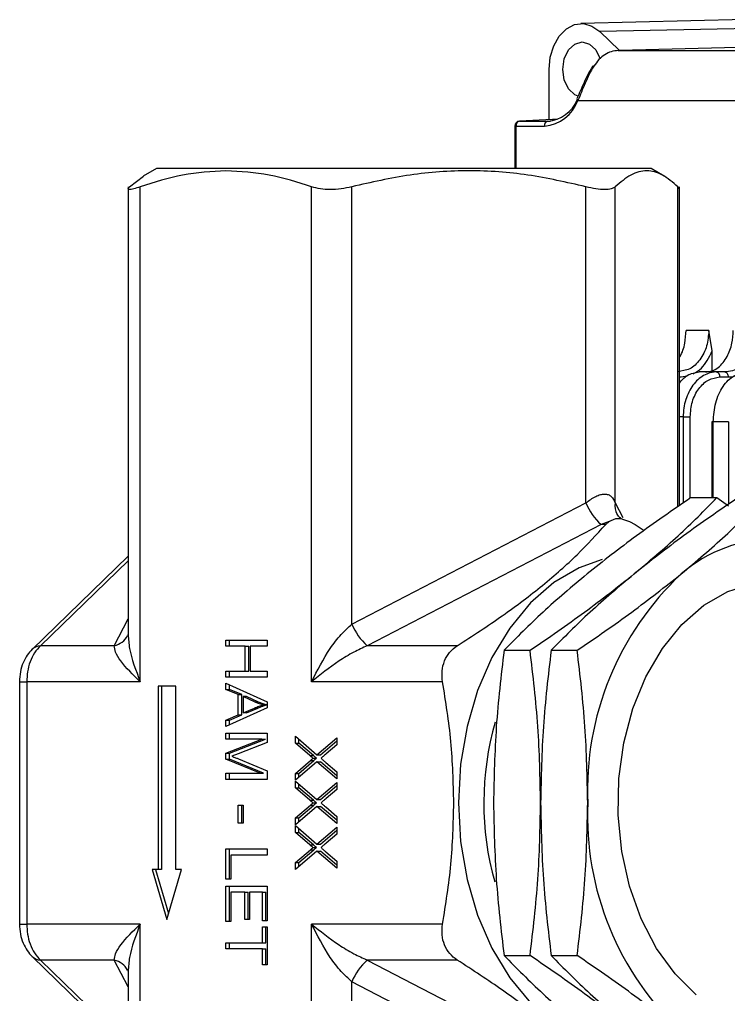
# Model space of a CAD drawing. Header units: millimetres. Extents: x 15 to 1184, y 5 to 836.
# Drawn here: x 166.94 to 175.46, y 711.06 to 722.77 of the extents above; entities that cross this region are included whole.
import ezdxf

# ---------------------------------------------------------------- set-up
doc = ezdxf.new("R2010")
doc.units = ezdxf.units.MM

msp = doc.modelspace()

# ---------------------------------------------------------------- linework, layer by layer
at = {"color": 7, "linetype": 'Continuous', "lineweight": 25}
for p, q in [((175.669, 722.773), (173.689, 722.724)), ((175.915, 722.67), (173.916, 722.629)), ((173.916, 722.629), (174.152, 722.401)), ((174.14, 722.401), (174.135, 722.4)), ((174.135, 722.4), (179.705, 722.4)), ((174.162, 722.401), (174.14, 722.401)), ((175.911, 722.444), (174.152, 722.401)), ((174.152, 722.401), (174.163, 722.401)), ((173.306, 721.57), (173.306, 722.174)), ((173.653, 721.8), (179.353, 721.8)), ((173.347, 721.572), (172.95, 721.552)), ((173.349, 721.572), (172.951, 721.552)), ((172.951, 721.552), (173.292, 721.552)), ((173.402, 721.572), (173.349, 721.572)), ((172.893, 721.492), (172.893, 720.985)), ((172.91, 721.492), (173.251, 721.492)), ((168.591, 720.985), (168.432, 720.893)), ((169.461, 720.985), (168.591, 720.985)), ((174.531, 720.985), (169.461, 720.985)), ((174.689, 720.893), (174.531, 720.985)), ((168.267, 720.764), (168.434, 720.89)), ((168.25, 720.765), (168.25, 715.385)), ((168.396, 714.82), (168.396, 720.764)), ((170.454, 714.82), (170.454, 720.764)), ((170.937, 715.512), (170.937, 720.764)), ((173.748, 716.967), (173.748, 720.764)), ((174.101, 716.967), (174.101, 720.764)), ((174.871, 720.739), (174.854, 720.764)), ((174.871, 716.933), (174.871, 720.765)), ((175.226, 719.04), (174.953, 719.04)), ((175.266, 718.794), (175.226, 719.04)), ((175.266, 718.555), (175.266, 718.794)), ((174.924, 718.559), (174.852, 718.54)), ((175.317, 718.54), (175.108, 718.54)), ((175.317, 718.54), (175.237, 718.529)), ((175.418, 718.54), (175.317, 718.54)), ((175.357, 718.48), (175.458, 718.48)), ((175.261, 717.94), (175.261, 717.031)), ((175.462, 717.94), (175.277, 717.94)), ((170.937, 715.512), (173.748, 716.967)), ((175.01, 717.031), (175.323, 717.031)), ((175.323, 717.031), (175.462, 716.934)), ((174.028, 716.744), (173.931, 716.708)), ((173.986, 716.708), (174.028, 716.744)), ((174.271, 716.744), (174.339, 716.708)), ((173.931, 716.708), (171.121, 715.253)), ((173.986, 716.708), (173.931, 716.708)), ((174.339, 716.708), (174.447, 716.636)), ((168.25, 716.328), (167.095, 715.208)), ((169.425, 715.248), (169.425, 715.321)), ((169.425, 715.321), (169.92, 715.321)), ((169.468, 715.248), (169.468, 715.321)), ((169.92, 715.321), (169.92, 715.248)), ((168.083, 715.253), (167.198, 715.253)), ((169.657, 715.248), (169.425, 715.248)), ((169.657, 714.948), (169.657, 715.248)), ((169.657, 715.248), (169.699, 715.248)), ((169.699, 714.948), (169.699, 715.248)), ((169.714, 715.248), (169.714, 714.948)), ((169.92, 715.248), (169.714, 715.248)), ((172.204, 715.253), (171.121, 715.253)), ((172.765, 715.198), (173.078, 715.198)), ((173.331, 715.198), (173.644, 715.198)), ((169.425, 714.948), (169.657, 714.948)), ((169.425, 714.875), (169.425, 714.948)), ((169.92, 714.875), (169.425, 714.875)), ((169.468, 714.875), (169.468, 714.948)), ((169.657, 714.948), (169.699, 714.948)), ((169.714, 714.948), (169.92, 714.948)), ((169.92, 714.948), (169.92, 714.875)), ((166.945, 714.82), (166.945, 711.91)), ((167.032, 714.82), (167.032, 711.91)), ((168.396, 714.82), (167.032, 714.82)), ((168.821, 714.765), (168.609, 714.765)), ((168.609, 714.765), (168.609, 712.565)), ((168.651, 714.765), (168.651, 712.565)), ((168.821, 712.565), (168.821, 714.765)), ((169.425, 714.727), (169.425, 714.803)), ((169.425, 714.803), (169.92, 714.579)), ((169.468, 714.727), (169.468, 714.783)), ((172.027, 714.82), (170.454, 714.82)), ((169.573, 714.666), (169.425, 714.727)), ((169.425, 714.727), (169.468, 714.727)), ((169.615, 714.666), (169.468, 714.727)), ((169.573, 714.421), (169.573, 714.666)), ((169.573, 714.666), (169.615, 714.666)), ((169.615, 714.421), (169.615, 714.666)), ((169.631, 714.642), (169.631, 714.445)), ((169.775, 714.576), (169.631, 714.642)), ((169.673, 714.642), (169.631, 714.642)), ((169.817, 714.576), (169.673, 714.642)), ((169.92, 714.508), (169.425, 714.284)), ((169.631, 714.445), (169.767, 714.504)), ((169.673, 714.445), (169.809, 714.504)), ((169.809, 714.504), (169.767, 714.504)), ((169.817, 714.576), (169.775, 714.576)), ((169.911, 714.543), (169.869, 714.543)), ((169.92, 714.579), (169.92, 714.508)), ((169.425, 714.36), (169.573, 714.421)), ((169.468, 714.36), (169.615, 714.421)), ((169.573, 714.421), (169.615, 714.421)), ((169.673, 714.445), (169.631, 714.445)), ((169.425, 714.284), (169.425, 714.36)), ((169.425, 714.36), (169.468, 714.36)), ((169.468, 714.304), (169.468, 714.36)), ((169.425, 714.13), (169.425, 714.203)), ((169.425, 714.203), (169.92, 714.203)), ((169.468, 714.13), (169.468, 714.203)), ((169.92, 714.203), (169.92, 714.089)), ((170.26, 714.081), (170.26, 714.165)), ((170.26, 714.165), (170.518, 713.942)), ((169.857, 714.13), (169.425, 714.13)), ((169.425, 713.963), (169.857, 714.13)), ((169.468, 713.963), (169.9, 714.13)), ((169.92, 714.089), (169.57, 713.953)), ((169.857, 714.13), (169.9, 714.13)), ((170.432, 713.933), (170.26, 714.081)), ((170.26, 714.081), (170.302, 714.081)), ((170.302, 714.081), (170.302, 714.128)), ((170.475, 713.933), (170.302, 714.081)), ((170.518, 713.942), (170.755, 714.146)), ((170.56, 713.942), (170.755, 714.11)), ((170.755, 714.063), (170.627, 713.953)), ((170.755, 714.146), (170.755, 714.063)), ((169.425, 713.889), (169.425, 713.963)), ((169.425, 713.963), (169.468, 713.963)), ((169.468, 713.889), (169.468, 713.963)), ((169.57, 713.953), (169.496, 713.925)), ((170.432, 713.933), (170.475, 713.933)), ((170.518, 713.942), (170.56, 713.942)), ((169.834, 713.721), (169.425, 713.889)), ((169.425, 713.889), (169.468, 713.889)), ((169.876, 713.721), (169.468, 713.889)), ((169.576, 713.894), (169.92, 713.751)), ((170.26, 713.72), (170.439, 713.875)), ((170.517, 713.859), (170.26, 713.637)), ((170.302, 713.72), (170.482, 713.875)), ((170.439, 713.875), (170.482, 713.875)), ((170.469, 713.901), (170.512, 713.901)), ((170.755, 713.655), (170.517, 713.859)), ((170.517, 713.859), (170.56, 713.859)), ((170.755, 713.692), (170.56, 713.859)), ((170.623, 713.852), (170.755, 713.739)), ((169.425, 713.721), (169.834, 713.721)), ((169.425, 713.648), (169.425, 713.721)), ((169.468, 713.648), (169.468, 713.721)), ((169.834, 713.721), (169.876, 713.721)), ((169.92, 713.751), (169.92, 713.648)), ((170.26, 713.637), (170.26, 713.72)), ((170.26, 713.72), (170.302, 713.72)), ((170.302, 713.674), (170.302, 713.72)), ((170.755, 713.739), (170.755, 713.655)), ((169.92, 713.648), (169.425, 713.648)), ((170.26, 713.545), (170.26, 713.628)), ((170.26, 713.628), (170.518, 713.406)), ((170.302, 713.545), (170.302, 713.592)), ((170.518, 713.406), (170.755, 713.61)), ((170.56, 713.406), (170.755, 713.573)), ((170.755, 713.61), (170.755, 713.527)), ((170.432, 713.396), (170.26, 713.545)), ((170.26, 713.545), (170.302, 713.545)), ((170.475, 713.396), (170.302, 713.545)), ((170.755, 713.527), (170.627, 713.417)), ((169.573, 713.121), (169.573, 713.339)), ((169.573, 713.339), (169.631, 713.339)), ((169.615, 713.121), (169.615, 713.339)), ((169.631, 713.339), (169.631, 713.121)), ((170.26, 713.184), (170.439, 713.339)), ((170.302, 713.184), (170.482, 713.339)), ((170.432, 713.396), (170.475, 713.396)), ((170.439, 713.339), (170.482, 713.339)), ((170.469, 713.365), (170.512, 713.365)), ((170.518, 713.406), (170.56, 713.406)), ((170.517, 713.323), (170.26, 713.101)), ((170.755, 713.119), (170.517, 713.323)), ((170.517, 713.323), (170.56, 713.323)), ((170.755, 713.156), (170.56, 713.323)), ((170.623, 713.316), (170.755, 713.202)), ((169.631, 713.121), (169.573, 713.121)), ((170.26, 713.101), (170.26, 713.184)), ((170.26, 713.184), (170.302, 713.184)), ((170.302, 713.137), (170.302, 713.184)), ((170.755, 713.202), (170.755, 713.119)), ((170.26, 713.009), (170.26, 713.092)), ((170.26, 713.092), (170.518, 712.87)), ((170.432, 712.86), (170.26, 713.009)), ((170.26, 713.009), (170.302, 713.009)), ((170.302, 713.009), (170.302, 713.055)), ((170.475, 712.86), (170.302, 713.009)), ((170.518, 712.87), (170.755, 713.074)), ((170.56, 712.87), (170.755, 713.037)), ((170.755, 712.991), (170.627, 712.88)), ((170.755, 713.074), (170.755, 712.991)), ((170.432, 712.86), (170.475, 712.86)), ((170.518, 712.87), (170.56, 712.87)), ((169.425, 712.448), (169.425, 712.812)), ((169.425, 712.812), (169.92, 712.812)), ((169.468, 712.448), (169.468, 712.812)), ((169.92, 712.812), (169.92, 712.739)), ((170.26, 712.648), (170.439, 712.802)), ((170.517, 712.787), (170.26, 712.565)), ((170.302, 712.648), (170.482, 712.802)), ((170.439, 712.802), (170.482, 712.802)), ((170.469, 712.828), (170.512, 712.828)), ((170.755, 712.583), (170.517, 712.787)), ((170.517, 712.787), (170.56, 712.787)), ((170.755, 712.619), (170.56, 712.787)), ((170.623, 712.779), (170.755, 712.666)), ((169.483, 712.739), (169.483, 712.448)), ((169.92, 712.739), (169.483, 712.739)), ((170.26, 712.565), (170.26, 712.648)), ((170.26, 712.648), (170.302, 712.648)), ((170.302, 712.601), (170.302, 712.648)), ((170.755, 712.666), (170.755, 712.583)), ((168.538, 712.565), (168.715, 711.965)), ((168.609, 712.565), (168.538, 712.565)), ((168.58, 712.565), (168.736, 712.037)), ((168.651, 712.565), (168.609, 712.565)), ((168.715, 711.965), (168.891, 712.565)), ((168.891, 712.565), (168.821, 712.565)), ((169.483, 712.448), (169.425, 712.448)), ((169.425, 711.939), (169.425, 712.366)), ((169.425, 712.366), (169.92, 712.366)), ((169.468, 711.939), (169.468, 712.366)), ((169.483, 712.293), (169.483, 711.939)), ((169.65, 712.293), (169.483, 712.293)), ((169.65, 711.966), (169.65, 712.293)), ((169.65, 712.293), (169.693, 712.293)), ((169.693, 711.966), (169.693, 712.293)), ((169.708, 712.293), (169.708, 711.966)), ((169.862, 712.293), (169.708, 712.293)), ((169.862, 711.948), (169.862, 712.293)), ((169.862, 712.293), (169.905, 712.293)), ((169.905, 711.948), (169.905, 712.293)), ((169.92, 712.366), (169.92, 711.948)), ((169.483, 711.939), (169.425, 711.939)), ((169.708, 711.966), (169.65, 711.966)), ((169.92, 711.948), (169.862, 711.948)), ((168.396, 711.91), (167.032, 711.91)), ((168.396, 705.965), (168.396, 711.91)), ((169.862, 711.875), (169.92, 711.875)), ((169.862, 711.684), (169.862, 711.875)), ((169.905, 711.684), (169.905, 711.875)), ((169.92, 711.875), (169.92, 711.421)), ((172.027, 711.91), (170.454, 711.91)), ((170.454, 705.965), (170.454, 711.91)), ((169.425, 711.612), (169.425, 711.684)), ((169.425, 711.684), (169.862, 711.684)), ((169.862, 711.612), (169.425, 711.612)), ((169.468, 711.612), (169.468, 711.684)), ((169.862, 711.684), (169.905, 711.684)), ((169.862, 711.421), (169.862, 711.612)), ((169.862, 711.612), (169.905, 711.612)), ((169.905, 711.421), (169.905, 711.612)), ((167.095, 711.521), (168.25, 710.401)), ((168.083, 711.477), (167.198, 711.477)), ((172.204, 711.477), (171.121, 711.477)), ((171.121, 711.477), (173.931, 710.022)), ((172.765, 711.532), (173.078, 711.532)), ((173.331, 711.532), (173.644, 711.532)), ((168.25, 711.344), (168.25, 705.964)), ((169.92, 711.421), (169.862, 711.421)), ((173.748, 709.762), (170.937, 711.217)), ((170.937, 705.965), (170.937, 711.217))]:
    msp.add_line(p, q, dxfattribs=at)
at = {"color": 8, "linetype": 'Continuous', "lineweight": 25}
for p, q in [((174.163, 722.401), (174.14, 722.401)), ((173.292, 721.552), (173.322, 721.554)), ((172.91, 721.492), (172.893, 721.492)), ((172.91, 720.985), (172.91, 721.492)), ((174.854, 716.921), (174.854, 720.764)), ((174.871, 718.48), (174.892, 718.48)), ((174.892, 718.48), (174.963, 718.495)), ((174.916, 718), (174.871, 718)), ((174.916, 718), (174.916, 716.965)), ((175.001, 717.024), (175.001, 718)), ((175.277, 717.031), (175.277, 717.94)), ((175.462, 717.94), (175.462, 716.951)), ((174.101, 716.967), (174.192, 716.793)), ((168.25, 716.273), (167.198, 715.253)), ((168.083, 715.253), (168.25, 715.575)), ((166.945, 714.82), (167.032, 714.82)), ((166.945, 711.91), (167.032, 711.91)), ((167.198, 711.477), (168.25, 710.456)), ((168.25, 711.155), (168.083, 711.477))]:
    msp.add_line(p, q, dxfattribs=at)
at = {"color": 7, "linetype": 'Continuous', "lineweight": 25, "flags": 128}
for points in [[(173.307, 722.174), (173.321, 722.322), (173.363, 722.458), (173.429, 722.574), (173.514, 722.661), (173.613, 722.712), (173.718, 722.724), (173.821, 722.695), (173.916, 722.629)], [(173.654, 721.851), (173.614, 721.869), (173.538, 721.941), (173.488, 722.048), (173.47, 722.174), (173.488, 722.3), (173.538, 722.407), (173.614, 722.479), (173.703, 722.504), (173.792, 722.479), (173.868, 722.407), (173.918, 722.302)], [(174.919, 718), (174.927, 718), (174.937, 718), (174.948, 718), (174.96, 718), (174.971, 718), (174.982, 718), (174.992, 718), (175.001, 718)], [(173.945, 716.287), (173.669, 716.189), (173.365, 716.011), (173.084, 715.767), (172.833, 715.465), (172.619, 715.11), (172.447, 714.713), (172.321, 714.282), (172.244, 713.829), (172.218, 713.365), (172.244, 712.9), (172.321, 712.447), (172.447, 712.016), (172.619, 711.619), (172.833, 711.265), (173.084, 710.962), (173.365, 710.718), (173.669, 710.54), (173.952, 710.44)], [(175.075, 711.061), (174.82, 711.311), (174.597, 711.618), (174.413, 711.972), (174.273, 712.364), (174.18, 712.783), (174.137, 713.218), (174.146, 713.657), (174.205, 714.088), (174.314, 714.5), (174.47, 714.88), (174.667, 715.219), (174.901, 715.508), (175.166, 715.738), (175.454, 715.903), (175.757, 715.999), (176.067, 716.024), (176.376, 715.975), (176.574, 715.905)]]:
    msp.add_lwpolyline(points, dxfattribs=at)
at = {"color": 7, "linetype": 'Continuous', "lineweight": 25}
for centre, radius, start, end in [((173.842, 722.192), 0.0215, 84.4476, 148.6302), ((173.211, 721.961), 0.47, 274.7999, 340.0608), ((173.258, 721.973), 0.421, 274.5372, 337.0102), ((172.953, 721.492), 0.06, 92.8981, 180), ((172.964, 721.5), 0.0544, 103.7916, 187.5544), ((173.305, 721.5), 0.0544, 103.7916, 187.5544), ((175.305, 718.488), 0.0532, 351.0827, 76.6401), ((174.418, 717.247), 0.727, 202.6154, 227.9133), ((176.015, 714.828), 1.707, 48.8939, 131.1061), ((177.332, 713.514), 3.565, 133.1769, 182.4077), ((171.608, 715.792), 0.727, 202.6154, 227.9133), ((176.028, 713.365), 3.506, 163.948, 195.69), ((177.332, 713.215), 3.565, 177.5923, 226.8231), ((171.608, 710.938), 0.727, 132.0867, 157.3846)]:
    msp.add_arc(centre, radius, start, end, dxfattribs=at)
at = {"color": 8, "linetype": 'Continuous', "lineweight": 25}
for centre, radius, start, end in [((173.667, 721.823), 0.0266, 175.9485, 237.8158), ((174.331, 716.935), 0.233, 172.1053, 206.7587), ((168.03, 715.49), 0.243, 282.7638, 331.6087), ((167.208, 715.087), 0.165, 93.5786, 132.1691), ((167.208, 711.642), 0.165, 227.8309, 266.4214), ((168.03, 711.24), 0.243, 28.3913, 77.2362)]:
    msp.add_arc(centre, radius, start, end, dxfattribs=at)
at = {"color": 7, "linetype": 'Continuous', "lineweight": 25}
msp.add_ellipse((174.961, 718.001), major_axis=(0.06, 0.0007), ratio=0.011006, start_param=3.866456, end_param=3.927261, dxfattribs=at)
for points in [[(174.135, 722.4), (174.108, 722.397), (174.053, 722.392), (173.975, 722.353), (173.903, 722.295), (173.864, 722.241), (173.844, 722.214)], [(175.418, 718.54), (175.423, 718.539), (175.434, 718.537), (175.447, 718.523), (175.456, 718.504), (175.458, 718.488), (175.458, 718.48)]]:
    msp.add_open_spline(points, degree=3, dxfattribs=at)
for points, knots in [([(173.824, 722.203), (173.807, 722.174), (173.772, 722.117), (173.726, 722.018), (173.683, 721.918), (173.655, 721.856), (173.641, 721.825)], [0, 0, 0, 0, 0.258916, 0.508649, 0.753835, 1, 1, 1, 1]), ([(173.844, 722.214), (173.825, 722.181), (173.788, 722.118), (173.738, 722.009), (173.694, 721.901), (173.667, 721.834), (173.653, 721.8)], [0, 0, 0, 0, 0.266913, 0.519255, 0.76182, 1, 1, 1, 1]), ([(169.425, 720.956), (169.251, 720.946), (168.904, 720.928), (168.565, 720.818), (168.396, 720.764)], [0, 0, 0, 0, 0.502015, 1, 1, 1, 1]), ([(170.454, 720.764), (170.285, 720.818), (169.946, 720.928), (169.599, 720.946), (169.425, 720.956)], [0, 0, 0, 0, 0.499218, 1, 1, 1, 1]), ([(173.748, 720.764), (173.517, 720.817), (173.056, 720.923), (172.345, 720.972), (171.634, 720.924), (171.169, 720.817), (170.937, 720.764)], [0, 0, 0, 0, 0.249598, 0.498205, 0.749053, 1, 1, 1, 1]), ([(174.854, 720.764), (174.792, 720.817), (174.669, 720.923), (174.479, 720.972), (174.288, 720.924), (174.163, 720.817), (174.101, 720.764)], [0, 0, 0, 0, 0.2495978, 0.4982048, 0.7490534, 1, 1, 1, 1]), ([(168.396, 720.764), (168.368, 720.755), (168.311, 720.736), (168.262, 720.728), (168.243, 720.736), (168.259, 720.754), (168.267, 720.764)], [0, 0, 0, 0, 0.253391, 0.499222, 0.74581, 1, 1, 1, 1]), ([(170.937, 720.764), (170.894, 720.755), (170.809, 720.736), (170.677, 720.728), (170.553, 720.736), (170.487, 720.754), (170.454, 720.764)], [0, 0, 0, 0, 0.253391, 0.499222, 0.74581, 1, 1, 1, 1]), ([(174.101, 720.764), (174.087, 720.755), (174.058, 720.736), (173.976, 720.728), (173.871, 720.736), (173.789, 720.754), (173.748, 720.764)], [0, 0, 0, 0, 0.253391, 0.499222, 0.74581, 1, 1, 1, 1]), ([(174.871, 718.714), (174.874, 718.718), (174.906, 718.765), (174.942, 718.876), (174.949, 718.988), (174.953, 719.04)], [0, 0, 0, 0, 0.04844, 0.561541, 1, 1, 1, 1]), ([(175.185, 718.54), (175.212, 718.543), (175.264, 718.548), (175.337, 718.59), (175.398, 718.65), (175.459, 718.743), (175.509, 718.875), (175.515, 718.988), (175.518, 719.04)], [0, 0, 0, 0, 0.155093, 0.301648, 0.439662, 0.569133, 0.801465, 1, 1, 1, 1]), ([(175.791, 719.04), (175.788, 718.988), (175.78, 718.875), (175.724, 718.743), (175.655, 718.65), (175.588, 718.59), (175.507, 718.548), (175.448, 718.543), (175.418, 718.54)], [0, 0, 0, 0, 0.19848, 0.430795, 0.56027, 0.698297, 0.844875, 1, 1, 1, 1]), ([(175.458, 718.48), (175.497, 718.484), (175.574, 718.492), (175.682, 718.56), (175.773, 718.66), (175.813, 718.751), (175.832, 718.794)], [0, 0, 0, 0, 0.248315, 0.498206, 0.759761, 1, 1, 1, 1]), ([(174.871, 718.406), (174.902, 718.441), (174.971, 718.521), (175.059, 718.533), (175.108, 718.54)], [0, 0, 0, 0, 0.442389, 1, 1, 1, 1]), ([(175.001, 718), (175.007, 718.063), (175.017, 718.188), (175.1, 718.347), (175.217, 718.458), (175.311, 718.473), (175.357, 718.48)], [0, 0, 0, 0, 0.249558, 0.499817, 0.750166, 1, 1, 1, 1]), ([(175.277, 717.94), (175.283, 718.019), (175.295, 718.176), (175.39, 718.374), (175.524, 718.513), (175.631, 718.531), (175.684, 718.54)], [0, 0, 0, 0, 0.250057, 0.49986, 0.749505, 1, 1, 1, 1]), ([(175.277, 717.94), (175.273, 717.94), (175.264, 717.94), (175.259, 717.94), (175.261, 717.94), (175.261, 717.94)], [0, 0, 0, 0, 0.493601, 0.987203, 1, 1, 1, 1]), ([(173.748, 716.967), (173.787, 716.997), (173.844, 717.04), (173.922, 717.069), (173.973, 717.077), (174.018, 717.069), (174.069, 717.04), (174.088, 716.997), (174.101, 716.967)], [0, 0, 0, 0, 0.262086, 0.383904, 0.5, 0.616083, 0.737914, 1, 1, 1, 1]), ([(175.01, 717.031), (174.788, 716.878), (174.344, 716.575), (173.955, 716.267), (173.762, 716.114)], [0, 0, 0, 0, 0.502219, 1, 1, 1, 1]), ([(175.576, 717.031), (175.353, 716.878), (174.91, 716.575), (174.521, 716.267), (174.327, 716.114)], [0, 0, 0, 0, 0.5022194, 1, 1, 1, 1]), ([(174.327, 716.114), (174.508, 716.267), (174.873, 716.575), (175.173, 716.878), (175.323, 717.031)], [0, 0, 0, 0, 0.497781, 1, 1, 1, 1]), ([(174.893, 716.114), (175.074, 716.267), (175.438, 716.575), (175.738, 716.878), (175.889, 717.031)], [0, 0, 0, 0, 0.497781, 1, 1, 1, 1]), ([(174.028, 716.744), (174.062, 716.763), (174.129, 716.802), (174.224, 716.763), (174.271, 716.744)], [0, 0, 0, 0, 0.500701, 1, 1, 1, 1]), ([(174.171, 716.782), (174.166, 716.785), (174.149, 716.792), (174.134, 716.816), (174.124, 716.831)], [0, 0, 0, 0, 0.367968, 1, 1, 1, 1]), ([(172.204, 715.253), (172.388, 715.372), (172.755, 715.611), (173.24, 715.979), (173.657, 716.347), (173.876, 716.587), (173.986, 716.708)], [0, 0, 0, 0, 0.249598, 0.498205, 0.749053, 1, 1, 1, 1]), ([(173.762, 716.114), (173.58, 715.961), (173.216, 715.654), (172.916, 715.35), (172.765, 715.198)], [0, 0, 0, 0, 0.497781, 1, 1, 1, 1]), ([(173.078, 715.198), (173.301, 715.35), (173.744, 715.654), (174.133, 715.961), (174.327, 716.114)], [0, 0, 0, 0, 0.502219, 1, 1, 1, 1]), ([(174.327, 716.114), (174.146, 715.961), (173.782, 715.654), (173.482, 715.35), (173.331, 715.198)], [0, 0, 0, 0, 0.497781, 1, 1, 1, 1]), ([(173.644, 715.198), (173.867, 715.35), (174.31, 715.654), (174.699, 715.961), (174.893, 716.114)], [0, 0, 0, 0, 0.502219, 1, 1, 1, 1]), ([(170.454, 714.82), (170.522, 714.955), (170.621, 715.151), (170.798, 715.383), (170.894, 715.472), (170.937, 715.512)], [0, 0, 0, 0, 0.547893, 0.794391, 1, 1, 1, 1]), ([(168.25, 715.391), (168.25, 715.392), (168.251, 715.396), (168.247, 715.384), (168.243, 715.374)], [0, 0, 0, 0, 0.193212, 1, 1, 1, 1]), ([(167.097, 715.21), (167.076, 715.187), (167.033, 715.14), (166.985, 715.047), (166.951, 714.938), (166.947, 714.86), (166.945, 714.82)], [0, 0, 0, 0, 0.226543, 0.469083, 0.726914, 1, 1, 1, 1]), ([(167.198, 715.253), (167.172, 715.226), (167.122, 715.173), (167.07, 715.062), (167.038, 714.943), (167.034, 714.86), (167.032, 714.82)], [0, 0, 0, 0, 0.269305, 0.525717, 0.769269, 1, 1, 1, 1]), ([(168.396, 714.82), (168.309, 714.904), (168.183, 715.026), (168.093, 715.172), (168.086, 715.227), (168.083, 715.253)], [0, 0, 0, 0, 0.547893, 0.794391, 1, 1, 1, 1]), ([(171.121, 715.253), (171.067, 715.227), (170.947, 715.172), (170.708, 715.026), (170.558, 714.904), (170.454, 714.82)], [0, 0, 0, 0, 0.205609, 0.452107, 1, 1, 1, 1]), ([(172.027, 714.82), (172.022, 714.863), (172.014, 714.95), (172.046, 715.072), (172.107, 715.179), (172.171, 715.228), (172.204, 715.253)], [0, 0, 0, 0, 0.253391, 0.499222, 0.74581, 1, 1, 1, 1]), ([(172.765, 715.198), (172.729, 714.893), (172.658, 714.286), (172.645, 713.671), (172.639, 713.365)], [0, 0, 0, 0, 0.502219, 1, 1, 1, 1]), ([(173.205, 713.365), (173.198, 713.671), (173.186, 714.286), (173.114, 714.893), (173.078, 715.198)], [0, 0, 0, 0, 0.497781, 1, 1, 1, 1]), ([(173.331, 715.198), (173.295, 714.893), (173.223, 714.286), (173.211, 713.671), (173.205, 713.365)], [0, 0, 0, 0, 0.502219, 1, 1, 1, 1]), ([(173.77, 713.365), (173.764, 713.671), (173.752, 714.286), (173.68, 714.893), (173.644, 715.198)], [0, 0, 0, 0, 0.497781, 1, 1, 1, 1]), ([(172.162, 713.365), (172.156, 713.611), (172.143, 714.102), (172.065, 714.581), (172.027, 714.82)], [0, 0, 0, 0, 0.502062, 1, 1, 1, 1]), ([(169.767, 714.504), (169.786, 714.512), (169.819, 714.526), (169.854, 714.538), (169.869, 714.543)], [0, 0, 0, 0, 0.560012, 1, 1, 1, 1]), ([(169.869, 714.543), (169.851, 714.548), (169.819, 714.557), (169.788, 714.57), (169.775, 714.576)], [0, 0, 0, 0, 0.559989, 1, 1, 1, 1]), ([(169.809, 714.504), (169.828, 714.512), (169.862, 714.526), (169.896, 714.538), (169.911, 714.543)], [0, 0, 0, 0, 0.560012, 1, 1, 1, 1]), ([(169.911, 714.543), (169.893, 714.548), (169.862, 714.557), (169.831, 714.57), (169.817, 714.576)], [0, 0, 0, 0, 0.559989, 1, 1, 1, 1]), ([(169.496, 713.925), (169.511, 713.919), (169.538, 713.909), (169.564, 713.898), (169.576, 713.894)], [0, 0, 0, 0, 0.559995, 1, 1, 1, 1]), ([(170.469, 713.901), (170.462, 713.907), (170.45, 713.917), (170.438, 713.928), (170.432, 713.933)], [0, 0, 0, 0, 0.56001, 1, 1, 1, 1]), ([(170.512, 713.901), (170.505, 713.907), (170.493, 713.917), (170.48, 713.928), (170.475, 713.933)], [0, 0, 0, 0, 0.56001, 1, 1, 1, 1]), ([(170.627, 713.953), (170.616, 713.944), (170.595, 713.926), (170.575, 713.909), (170.567, 713.902)], [0, 0, 0, 0, 0.56, 1, 1, 1, 1]), ([(170.439, 713.875), (170.445, 713.88), (170.455, 713.889), (170.465, 713.897), (170.469, 713.901)], [0, 0, 0, 0, 0.56, 1, 1, 1, 1]), ([(170.482, 713.875), (170.487, 713.88), (170.497, 713.889), (170.507, 713.897), (170.512, 713.901)], [0, 0, 0, 0, 0.56, 1, 1, 1, 1]), ([(170.567, 713.902), (170.577, 713.892), (170.596, 713.875), (170.614, 713.859), (170.623, 713.852)], [0, 0, 0, 0, 0.559996, 1, 1, 1, 1]), ([(170.469, 713.365), (170.462, 713.37), (170.45, 713.381), (170.438, 713.392), (170.432, 713.396)], [0, 0, 0, 0, 0.56001, 1, 1, 1, 1]), ([(170.439, 713.339), (170.445, 713.344), (170.455, 713.352), (170.465, 713.361), (170.469, 713.365)], [0, 0, 0, 0, 0.56, 1, 1, 1, 1]), ([(170.512, 713.365), (170.505, 713.37), (170.493, 713.381), (170.48, 713.392), (170.475, 713.396)], [0, 0, 0, 0, 0.56001, 1, 1, 1, 1]), ([(170.482, 713.339), (170.487, 713.344), (170.497, 713.352), (170.507, 713.361), (170.512, 713.365)], [0, 0, 0, 0, 0.56, 1, 1, 1, 1]), ([(170.627, 713.417), (170.616, 713.407), (170.595, 713.39), (170.575, 713.373), (170.567, 713.365)], [0, 0, 0, 0, 0.56, 1, 1, 1, 1]), ([(170.567, 713.365), (170.577, 713.356), (170.596, 713.339), (170.614, 713.323), (170.623, 713.316)], [0, 0, 0, 0, 0.559996, 1, 1, 1, 1]), ([(172.027, 711.91), (172.065, 712.148), (172.143, 712.627), (172.156, 713.118), (172.162, 713.365)], [0, 0, 0, 0, 0.497629, 1, 1, 1, 1]), ([(172.639, 713.365), (172.645, 713.058), (172.658, 712.443), (172.729, 711.836), (172.765, 711.532)], [0, 0, 0, 0, 0.497781, 1, 1, 1, 1]), ([(173.078, 711.532), (173.114, 711.836), (173.186, 712.443), (173.198, 713.058), (173.205, 713.365)], [0, 0, 0, 0, 0.502219, 1, 1, 1, 1]), ([(173.205, 713.365), (173.211, 713.058), (173.223, 712.443), (173.295, 711.836), (173.331, 711.532)], [0, 0, 0, 0, 0.497781, 1, 1, 1, 1]), ([(173.644, 711.532), (173.68, 711.836), (173.752, 712.443), (173.764, 713.058), (173.77, 713.365)], [0, 0, 0, 0, 0.502219, 1, 1, 1, 1]), ([(170.469, 712.828), (170.462, 712.834), (170.45, 712.845), (170.438, 712.855), (170.432, 712.86)], [0, 0, 0, 0, 0.56001, 1, 1, 1, 1]), ([(170.512, 712.828), (170.505, 712.834), (170.493, 712.845), (170.48, 712.855), (170.475, 712.86)], [0, 0, 0, 0, 0.56001, 1, 1, 1, 1]), ([(170.627, 712.88), (170.616, 712.871), (170.595, 712.854), (170.575, 712.836), (170.567, 712.829)], [0, 0, 0, 0, 0.56, 1, 1, 1, 1]), ([(170.439, 712.802), (170.445, 712.807), (170.455, 712.816), (170.465, 712.824), (170.469, 712.828)], [0, 0, 0, 0, 0.56, 1, 1, 1, 1]), ([(170.482, 712.802), (170.487, 712.807), (170.497, 712.816), (170.507, 712.824), (170.512, 712.828)], [0, 0, 0, 0, 0.56, 1, 1, 1, 1]), ([(170.567, 712.829), (170.577, 712.819), (170.596, 712.803), (170.614, 712.786), (170.623, 712.779)], [0, 0, 0, 0, 0.559996, 1, 1, 1, 1]), ([(166.945, 711.91), (166.947, 711.869), (166.951, 711.791), (166.985, 711.682), (167.033, 711.59), (167.076, 711.542), (167.097, 711.519)], [0, 0, 0, 0, 0.273086, 0.530917, 0.773457, 1, 1, 1, 1]), ([(167.032, 711.91), (167.034, 711.869), (167.038, 711.787), (167.07, 711.667), (167.122, 711.556), (167.172, 711.504), (167.198, 711.477)], [0, 0, 0, 0, 0.230731, 0.474283, 0.730695, 1, 1, 1, 1]), ([(168.083, 711.477), (168.086, 711.502), (168.093, 711.557), (168.183, 711.703), (168.309, 711.825), (168.396, 711.91)], [0, 0, 0, 0, 0.205609, 0.452107, 1, 1, 1, 1]), ([(170.454, 711.91), (170.558, 711.825), (170.708, 711.703), (170.947, 711.557), (171.067, 711.502), (171.121, 711.477)], [0, 0, 0, 0, 0.547893, 0.794391, 1, 1, 1, 1]), ([(170.937, 711.217), (170.894, 711.257), (170.798, 711.346), (170.621, 711.579), (170.522, 711.775), (170.454, 711.91)], [0, 0, 0, 0, 0.205609, 0.452107, 1, 1, 1, 1]), ([(172.204, 711.477), (172.171, 711.501), (172.108, 711.55), (172.046, 711.657), (172.014, 711.779), (172.022, 711.866), (172.027, 711.91)], [0, 0, 0, 0, 0.2533912, 0.4992222, 0.7458095, 1, 1, 1, 1]), ([(173.986, 710.022), (173.877, 710.141), (173.659, 710.38), (173.243, 710.748), (172.759, 711.116), (172.389, 711.357), (172.204, 711.477)], [0, 0, 0, 0, 0.249598, 0.498205, 0.749053, 1, 1, 1, 1]), ([(172.765, 711.532), (172.916, 711.379), (173.216, 711.076), (173.58, 710.768), (173.762, 710.615)], [0, 0, 0, 0, 0.501735, 1, 1, 1, 1]), ([(174.327, 710.615), (174.133, 710.768), (173.744, 711.076), (173.301, 711.379), (173.078, 711.532)], [0, 0, 0, 0, 0.498265, 1, 1, 1, 1]), ([(173.331, 711.532), (173.482, 711.379), (173.782, 711.076), (174.146, 710.768), (174.327, 710.615)], [0, 0, 0, 0, 0.502086, 1, 1, 1, 1]), ([(174.893, 710.615), (174.699, 710.768), (174.31, 711.076), (173.867, 711.379), (173.644, 711.532)], [0, 0, 0, 0, 0.497914, 1, 1, 1, 1]), ([(168.243, 711.356), (168.247, 711.345), (168.251, 711.333), (168.25, 711.337), (168.25, 711.338)], [0, 0, 0, 0, 0.806788, 1, 1, 1, 1])]:
    msp.add_open_spline(points, degree=3, knots=knots, dxfattribs=at)
at = {"color": 8, "linetype": 'Continuous', "lineweight": 25}
for points, knots in [([(175.226, 719.04), (175.22, 718.976), (175.213, 718.879), (175.166, 718.763), (175.103, 718.661), (175.021, 718.577), (174.948, 718.564), (174.924, 718.559)], [0, 0, 0, 0, 0.277696, 0.423067, 0.572379, 0.858055, 1, 1, 1, 1]), ([(175.038, 718.519), (175.072, 718.539), (175.169, 718.594), (175.228, 718.715), (175.266, 718.794)], [0, 0, 0, 0, 0.350726, 1, 1, 1, 1]), ([(175.237, 718.529), (175.212, 718.519), (175.137, 718.492), (175.028, 718.389), (174.954, 718.242), (174.921, 718.107), (174.918, 718.036), (174.916, 718)], [0, 0, 0, 0, 0.144043, 0.426711, 0.709198, 0.852937, 1, 1, 1, 1]), ([(168.25, 715.385), (168.254, 715.33), (168.265, 715.153), (168.343, 714.956), (168.396, 714.82)], [0, 0, 0, 0, 0.306632, 1, 1, 1, 1]), ([(168.396, 711.91), (168.343, 711.773), (168.265, 711.577), (168.254, 711.399), (168.25, 711.344)], [0, 0, 0, 0, 0.693368, 1, 1, 1, 1])]:
    msp.add_open_spline(points, degree=3, knots=knots, dxfattribs=at)

doc.saveas('drawing.dxf')
